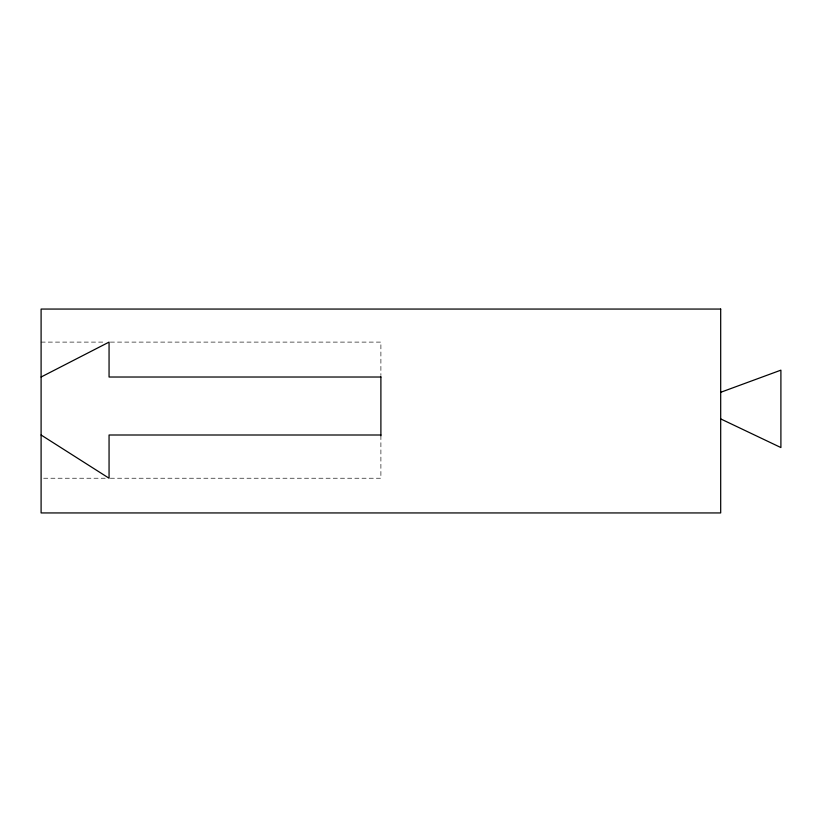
<?xml version="1.0" encoding="UTF-8"?>
<svg xmlns="http://www.w3.org/2000/svg" width="822" height="822" viewBox="0 0 822 822"><rect width="100%" height="100%" fill="white"/><g stroke="black" fill="none" stroke-linecap="round" stroke-linejoin="round"><path stroke-width="0.62" stroke-dasharray="4.11 3.08" d="M41.1 342.106L105.216 342.106M110.343 342.106L380.894 342.106L380.894 375.5M43.669 478.229L105.216 478.229M110.343 478.229L380.894 478.229L380.894 436.277"/><path stroke-width="1.23" d="M41.1 377.021L109.059 342.106L109.059 377.021L380.894 377.021M720.688 392.3L780.9 370.157L780.9 447.558L720.688 418.901M380.894 435.002L109.059 435.002L109.059 478.229L41.1 435.002M380.894 376.774L380.894 435.855M720.688 309.062L41.1 309.062L41.1 512.938L720.688 512.938L720.688 309.062"/></g></svg>
